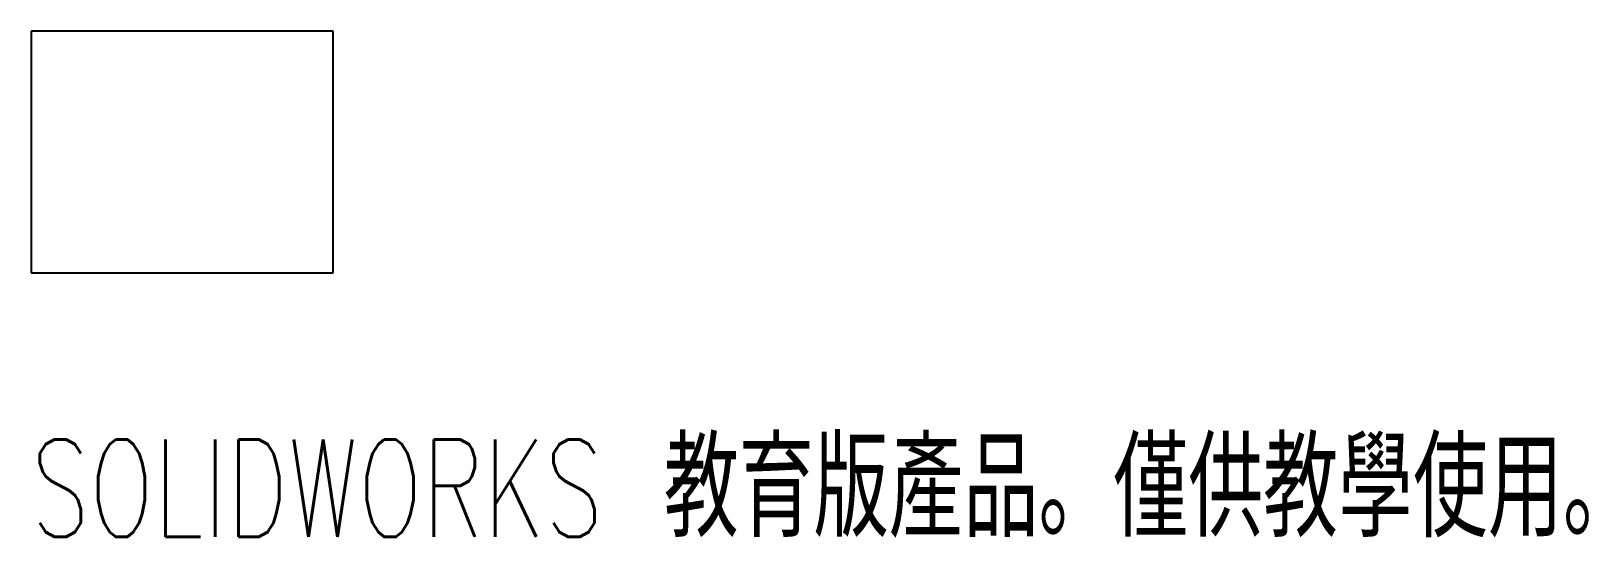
# Paper-space layout '_上視' of a CAD drawing. Header units: millimetres. Extents: x -7.5 to 69.9, y -19.2 to 6.
import ezdxf

# ---------------------------------------------------------------- set-up
doc = ezdxf.new("R2010")
doc.units = ezdxf.units.MM
doc.styles.add('SLDTEXTSTYLE0', font='TXT', dxfattribs={"width": 0.7, "bigfont": 'bigfont'})

psp = doc.layouts.new('_上視')

# ---------------------------------------------------------------- linework, layer by layer
at = {"color": 7, "linetype": 'Continuous', "lineweight": 25}
for p, q in [((-7.5, 6), (-7.5, -6)), ((7.5, 6), (-7.5, 6)), ((7.5, -6), (7.5, 6)), ((-7.5, -6), (7.5, -6))]:
    psp.add_line(p, q, dxfattribs=at)

# ---------------------------------------------------------------- texts
at = {"color": 7, "linetype": 'Continuous', "insert": (-7.5, -14.27), "char_height": 4.83362, "attachment_point": 1, "style": 'SLDTEXTSTYLE0'}
psp.add_mtext('SOLIDWORKS 教育版產品。僅供教學使用。', dxfattribs=at)

doc.saveas('drawing.dxf')
